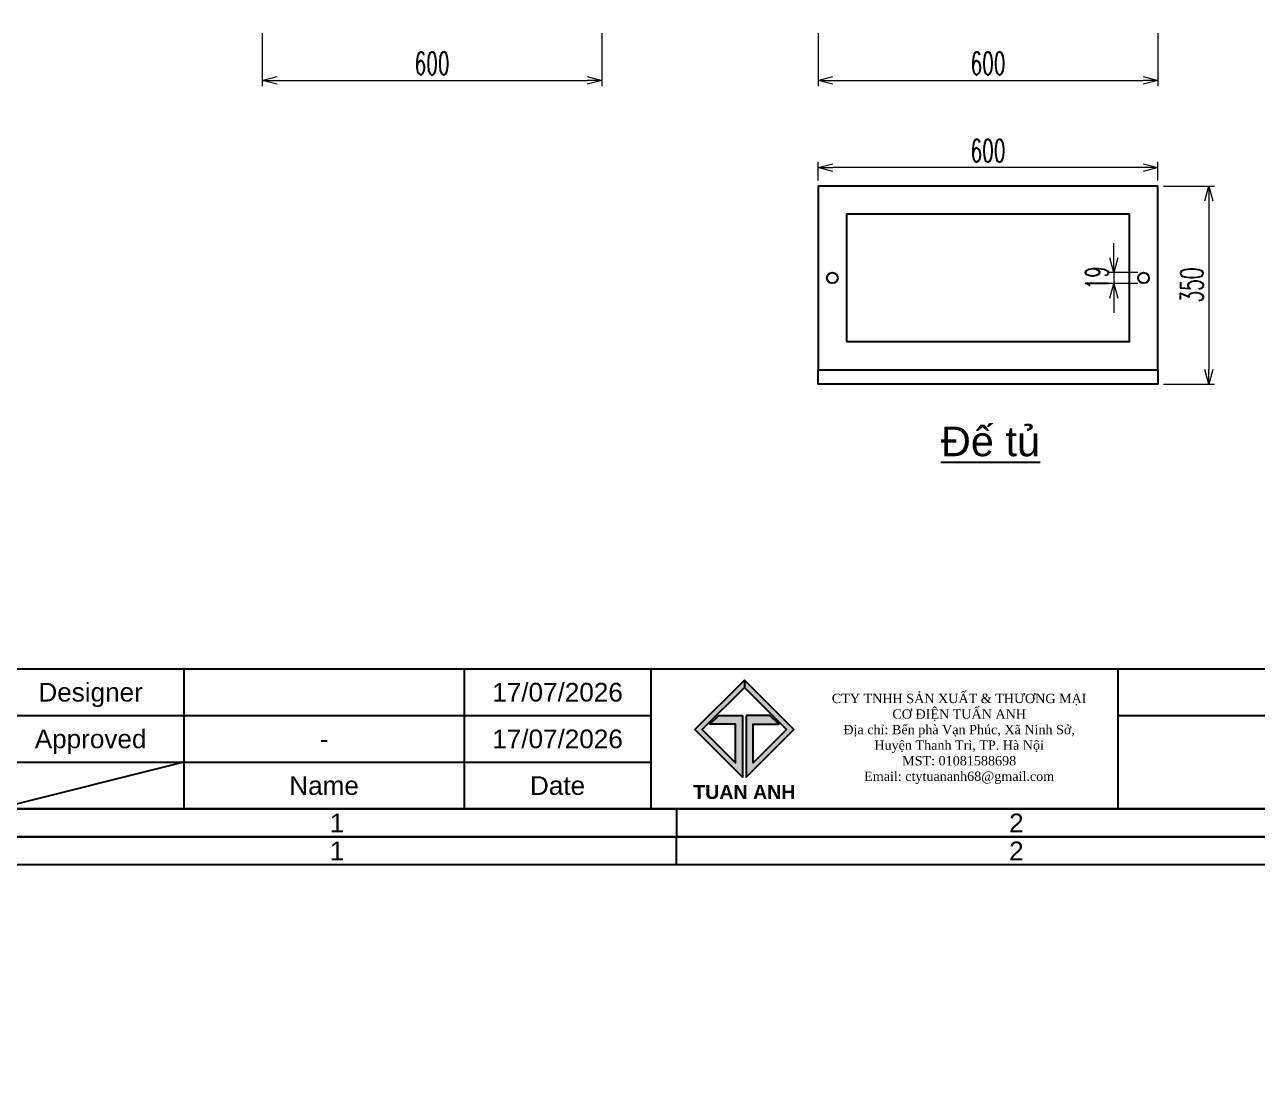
# Model space of a CAD drawing. Header units: millimetres. Extents: x -208796 to -83323, y 30910 to 103951.
# Drawn here: x -102827 to -100649, y 37397 to 39275 of the extents above; entities that cross this region are included whole.
import ezdxf
from ezdxf.enums import TextEntityAlignment as Align

# ---------------------------------------------------------------- set-up
doc = ezdxf.new("R2010")
doc.units = ezdxf.units.MM
doc.header["$LTSCALE"] = 3
for name, color, linetype in [('0 Text 1', 2, 'Continuous'), ('@.TEXT', 7, 'Continuous'), ('@.VISIBLE', 7, 'Continuous')]:
    doc.layers.add(name, color=color, linetype=linetype)
doc.styles.add('@Arial', font='arial.ttf')
doc.styles.add('Ann_w01', font='romans.shx', dxfattribs={"width": 0.6, "bigfont": 'chineset.shx'})
doc.styles.add('Arial', font='arial.ttf')
doc.dimstyles.new('Dim 01_SC20', dxfattribs={"dimscale": 20, "dimtxt": 2, "dimasz": 1.3, "dimexe": 0.5, "dimexo": 0.5, "dimgap": 0.5, "dimtad": 1, "dimdec": 1, "dimzin": 12, "dimdsep": 46, "dimtxsty": 'Ann_w01', "dimblk": 'OPEN30', "dimcen": 1.5, "dimclrd": 6, "dimclre": 6, "dimclrt": 3, "dimadec": 1, "dimazin": 3, "dimtm": 1e-09, "dimtfac": 1, "dimtdec": 1, "dimtix": 1, "dimtmove": 0, "dimatfit": 3, "dimldrblk": 'OPEN30', "dimfxl": 0, "dimtolj": 1, "dimlwd": 20, "dimlwe": 20, "dimarcsym": 0})

# ---------------------------------------------------------------- blocks, each defined once
blk = doc.blocks.new('A$C4dbb82d6')
at = {"layer": '@.VISIBLE'}
h = blk.add_hatch(color=30, dxfattribs=at)
h.dxf.hatch_style = 1
h.paths.add_polyline_path([(0.214, 4.973), (3.625, 1.562), (3.625, 5.973), (1.922, 5.973), (1.297, 5.348), (3.125, 5.348), (3.125, 2.593), (0.745, 4.973), (3.75, 7.978), (3.75, 8.509)])
h = blk.add_hatch(color=150, dxfattribs=at)
h.dxf.hatch_style = 1
h.paths.add_polyline_path([(6.755, 4.973), (4.375, 2.593), (4.375, 5.348), (6.203, 5.348), (5.578, 5.973), (3.875, 5.973), (3.875, 1.562), (7.286, 4.973), (3.75, 8.509), (3.75, 7.978)])
at = {"layer": '@.VISIBLE', "color": 30}
blk.add_lwpolyline([(3.625, 5.973), (3.625, 1.562), (0.214, 4.973), (3.75, 8.509), (3.75, 7.978), (0.745, 4.973), (3.125, 2.593), (3.125, 5.348), (1.297, 5.348), (1.922, 5.973)], close=True, dxfattribs=at)
at = {"layer": '@.VISIBLE', "color": 150}
blk.add_lwpolyline([(3.875, 5.973), (3.875, 1.562), (7.286, 4.973), (3.75, 8.509), (3.75, 7.978), (6.755, 4.973), (4.375, 2.593), (4.375, 5.348), (6.203, 5.348), (5.578, 5.973)], close=True, dxfattribs=at)
at = {"layer": '@.VISIBLE', "color": 30, "insert": (3.75, 0.509), "char_height": 1, "attachment_point": 5, "style": 'Ann_w01'}
blk.add_mtext_dynamic_manual_height_columns('{\\fArial|b1|i0|c0|p34;\\W1;TUAN ANH}', width=7.5, gutter_width=49.599, heights=[0], dxfattribs=at)
blk = doc.blocks.new('KHUNG BAN VE (Made by Tung)')
at = {"layer": '@.VISIBLE', "color": 8}
for p, q in [((75.75, 207), (75.75, 210)), ((23, 18), (23, 3)), ((53, 18), (53, 3)), ((73, 18), (73, 3)), ((123, 18), (123, 3)), ((3, 13), (73, 13)), ((123, 13), (294, 13)), ((3, 8), (73, 8)), ((23, 8), (3, 3)), ((75.75, 3), (75.75, 0))]:
    blk.add_line(p, q, dxfattribs=at)
for points in [[(0, 0), (297, 0), (297, 210), (0, 210)], [(3, 3), (294, 3), (294, 207), (3, 207)], [(3, 18), (294, 18), (294, 3), (3, 3)]]:
    blk.add_lwpolyline(points, close=True, dxfattribs=at)
at = {"xscale": 1.5, "yscale": 1.5, "zscale": 1.5}
blk.add_blockref('A$C4dbb82d6', (77.375, 4.041), dxfattribs=at)
at = {"layer": '@.TEXT', "color": 1, "style": 'Arial'}
for s, p in [('1', (39.375, 208.5)), ('2', (112.125, 208.5)), ('17/07/2026', (63, 15.5)), ('17/07/2026', (63, 10.5)), ('1', (39.375, 1.5)), ('2', (112.125, 1.5))]:
    blk.add_text(s, height=2, dxfattribs=at).set_placement(p, align=Align.MIDDLE_CENTER)
at = {"layer": '@.TEXT', "color": 2, "style": 'Arial'}
for s, p in [('Designer', (13, 15.5)), ('Approved', (13, 10.5)), ('Name', (38, 5.5)), ('Date', (63, 5.5))]:
    blk.add_text(s, height=2, dxfattribs=at).set_placement(p, align=Align.MIDDLE_CENTER)
at = {"layer": '@.TEXT', "color": 1, "style": 'Arial'}
for tag, height, p in [('DESIGNER_NAME', 2, (38, 15.5)), ('PROJECT_CODE', 2, (258.5, 15.5)), ('SCALE', 2, (289, 15.5)), ('APPROVED_NAME', 2, (38, 10.5)), ('CUSTOMER_NAME', 2, (258.5, 10.5)), ('PAGE', 2, (289, 10.5)), ('DRAWING_NAME', 4, (173, 8)), ('TOTAL', 2, (289, 5.5))]:
    blk.add_attdef(tag, text='', height=height, dxfattribs=at).set_placement(p, align=Align.MIDDLE_CENTER)
at = {"layer": '@.VISIBLE', "color": 30, "insert": (106, 10.5), "char_height": 1, "attachment_point": 5, "style": 'Ann_w01'}
blk.add_mtext_dynamic_manual_height_columns('{\\fTimes New Roman|b0|i0|c0|p18;\\W1;CTY TNHH SẢN XUẤT & THƯƠNG MẠI CƠ ĐIỆN TUẤN ANH\\PĐịa chỉ: Bến phà Vạn Phúc, Xã Ninh Sở, Huyện Thanh Trì, TP. Hà Nội\\PMST: 01081588698\\PEmail: ctytuananh68@gmail.com}', width=28.70976, gutter_width=99.197, heights=[0], dxfattribs=at)
blk = doc.blocks.new('_Open30')
at = {"color": 0, "linetype": 'ByBlock', "lineweight": -2}
for p, q in [((-1, 0.268), (0, 0)), ((0, 0), (-1, -0.268)), ((0, 0), (-1, 0))]:
    blk.add_line(p, q, dxfattribs=at)
blk = doc.blocks.new('*D160')
at = {"color": 6, "lineweight": 20}
for p, q in [((-100815, 38990.2), (-100724.7, 38990.2)), ((-100734.7, 38964.2), (-100734.7, 38666.2)), ((-100815, 38640.2), (-100724.7, 38640.2))]:
    blk.add_line(p, q, dxfattribs=at)
at = {"layer": 'Defpoints', "color": 0}
for p in [(-100825, 38990.2), (-100825, 38640.2), (-100734.7, 38640.2)]:
    blk.add_point(p, dxfattribs=at)
at = {"color": 6, "lineweight": 20, "xscale": 26, "yscale": 26, "zscale": 26}
for p, rotation in [((-100734.7, 38990.2), 90), ((-100734.7, 38640.2), 270)]:
    blk.add_blockref('_Open30', p, dxfattribs=dict(at, rotation=rotation))
at = {"color": 3, "insert": (-100764.7, 38815.2), "char_height": 40, "attachment_point": 5, "rotation": 90, "style": 'Ann_w01'}
blk.add_mtext('\\A1;350', dxfattribs=at)
blk = doc.blocks.new('*D161')
at = {"color": 6, "lineweight": 20}
for p, q in [((-100902.6, 38863.2), (-100902.6, 38889.2)), ((-100860, 38837.2), (-100912.6, 38837.2)), ((-100902.6, 38837.2), (-100902.6, 38818.2)), ((-100860, 38818.2), (-100912.6, 38818.2)), ((-100902.6, 38792.2), (-100902.6, 38766.2))]:
    blk.add_line(p, q, dxfattribs=at)
at = {"layer": 'Defpoints', "color": 0}
for p in [(-100850, 38837.2), (-100902.6, 38818.2), (-100850, 38818.2)]:
    blk.add_point(p, dxfattribs=at)
at = {"color": 6, "lineweight": 20, "xscale": 26, "yscale": 26, "zscale": 26}
for p, rotation in [((-100902.6, 38837.2), 270), ((-100902.6, 38818.2), 90)]:
    blk.add_blockref('_Open30', p, dxfattribs=dict(at, rotation=rotation))
at = {"color": 3, "insert": (-100932.6, 38827.7), "char_height": 40, "attachment_point": 5, "rotation": 90, "style": 'Ann_w01'}
blk.add_mtext('\\A1;19', dxfattribs=at)
blk = doc.blocks.new('*D162')
at = {"color": 6, "lineweight": 20}
for p, q in [((-101425, 39000.2), (-101425, 39032.7)), ((-100825, 39000.2), (-100825, 39032.7)), ((-100851, 39022.7), (-101399, 39022.7))]:
    blk.add_line(p, q, dxfattribs=at)
at = {"layer": 'Defpoints', "color": 0}
for p in [(-101425, 39022.7), (-101425, 38990.2), (-100825, 38990.2)]:
    blk.add_point(p, dxfattribs=at)
at = {"color": 6, "lineweight": 20, "xscale": 26, "yscale": 26, "zscale": 26, "rotation": 180}
blk.add_blockref('_Open30', (-101425, 39022.7), dxfattribs=at)
at = {"color": 6, "lineweight": 20, "xscale": 26, "yscale": 26, "zscale": 26}
blk.add_blockref('_Open30', (-100825, 39022.7), dxfattribs=at)
at = {"color": 3, "insert": (-101125, 39052.7), "char_height": 40, "attachment_point": 5, "style": 'Ann_w01'}
blk.add_mtext('\\A1;600', dxfattribs=at)
blk = doc.blocks.new('*D178')
at = {"layer": '@.VISIBLE', "color": 6, "lineweight": 20}
for p, q in [((-102407, 39260.4), (-102407, 39166.9)), ((-101807, 39260.4), (-101807, 39166.9)), ((-102381, 39176.9), (-101833, 39176.9))]:
    blk.add_line(p, q, dxfattribs=at)
at = {"layer": 'Defpoints', "color": 0}
for p in [(-102407, 39270.4), (-101807, 39270.4), (-101807, 39176.9)]:
    blk.add_point(p, dxfattribs=at)
at = {"layer": '@.VISIBLE', "color": 6, "lineweight": 20, "xscale": 26, "yscale": 26, "zscale": 26, "rotation": 180}
blk.add_blockref('_Open30', (-102407, 39176.9), dxfattribs=at)
at = {"layer": '@.VISIBLE', "color": 6, "lineweight": 20, "xscale": 26, "yscale": 26, "zscale": 26}
blk.add_blockref('_Open30', (-101807, 39176.9), dxfattribs=at)
at = {"layer": '@.VISIBLE', "color": 3, "insert": (-102107, 39206.9), "char_height": 40, "attachment_point": 5, "style": 'Ann_w01'}
blk.add_mtext('\\A1;600', dxfattribs=at)
blk = doc.blocks.new('*D170')
at = {"layer": '@.VISIBLE', "color": 6, "lineweight": 20}
for p, q in [((-101425, 39260.4), (-101425, 39166.9)), ((-100825, 39260.4), (-100825, 39166.9)), ((-101399, 39176.9), (-100851, 39176.9))]:
    blk.add_line(p, q, dxfattribs=at)
at = {"layer": 'Defpoints', "color": 0}
for p in [(-101425, 39270.4), (-100825, 39270.4), (-100825, 39176.9)]:
    blk.add_point(p, dxfattribs=at)
at = {"layer": '@.VISIBLE', "color": 6, "lineweight": 20, "xscale": 26, "yscale": 26, "zscale": 26, "rotation": 180}
blk.add_blockref('_Open30', (-101425, 39176.9), dxfattribs=at)
at = {"layer": '@.VISIBLE', "color": 6, "lineweight": 20, "xscale": 26, "yscale": 26, "zscale": 26}
blk.add_blockref('_Open30', (-100825, 39176.9), dxfattribs=at)
at = {"layer": '@.VISIBLE', "color": 3, "insert": (-101125, 39206.9), "char_height": 40, "attachment_point": 5, "style": 'Ann_w01'}
blk.add_mtext('\\A1;600', dxfattribs=at)

msp = doc.modelspace()

# ---------------------------------------------------------------- linework, layer by layer
for points in [[(-101424.99, 38665.21), (-100824.99, 38665.21), (-100824.99, 38990.21), (-101424.99, 38990.21)], [(-101374.99, 38715.21), (-100874.99, 38715.21), (-100874.99, 38940.21), (-101374.99, 38940.21)], [(-101424.99, 38665.21), (-100824.99, 38665.21), (-100824.99, 38640.21), (-101424.99, 38640.21)]]:
    msp.add_lwpolyline(points, close=True)
for centre in [(-101399.99, 38827.71), (-100849.99, 38827.71)]:
    msp.add_circle(centre, 9.5)

# ---------------------------------------------------------------- block references
at = {"layer": '@.VISIBLE'}
ref = msp.add_blockref('KHUNG BAN VE (Made by Tung)', (-102924.88, 37839.83), dxfattribs=dict(at, xscale=16.5, yscale=16.5, zscale=16.5))
ref.add_attrib('APPROVED_NAME', '-', dxfattribs={"layer": '@.TEXT', "color": 1, "height": 33, "style": 'Arial'}).set_placement((-102297.88, 38013.08), align=Align.MIDDLE_CENTER)
at = {"layer": '@.VISIBLE', "xscale": 16.5, "yscale": 16.5, "zscale": 16.5}
msp.add_blockref('KHUNG BAN VE (Made by Tung)', (-102924.88, 34374.83), dxfattribs=at)

# ---------------------------------------------------------------- texts
at = {"layer": '0 Text 1', "style": '@Arial'}
msp.add_text('%%UĐế tủ', height=52.5, dxfattribs=at).set_placement((-101032.89, 38538.92), align=Align.MIDDLE_RIGHT)

# ---------------------------------------------------------------- dimensions: what is measured, and where the dimension line sits
dim = msp.add_linear_dim(base=(-101424.99, 39022.74), p1=(-100824.99, 38990.21), p2=(-101424.99, 38990.21), dimstyle='Dim 01_SC20')
dim.commit()
dim.dimension.update_dxf_attribs({"geometry": '*D162', "text_midpoint": (-101124.99, 39052.74)})
for base, p1, p2, picture, middle in [((-100734.67, 38640.21), (-100824.99, 38990.21), (-100824.99, 38640.21), '*D160', (-100764.67, 38815.21)), ((-100902.58, 38818.21), (-100849.99, 38837.21), (-100849.99, 38818.21), '*D161', (-100932.58, 38827.71))]:
    dim = msp.add_linear_dim(base=base, p1=p1, p2=p2, angle=90, dimstyle='Dim 01_SC20')
    dim.commit()
    dim.dimension.update_dxf_attribs({"geometry": picture, "text_midpoint": middle})
at = {"layer": '@.VISIBLE'}
for base, p1, p2, picture, middle in [((-101806.98, 39176.86), (-102406.98, 39270.41), (-101806.98, 39270.41), '*D178', (-102106.98, 39206.86)), ((-100824.99, 39176.86), (-101424.99, 39270.41), (-100824.99, 39270.41), '*D170', (-101124.99, 39206.86))]:
    dim = msp.add_linear_dim(base=base, p1=p1, p2=p2, dimstyle='Dim 01_SC20', dxfattribs=at)
    dim.commit()
    dim.dimension.update_dxf_attribs({"geometry": picture, "text_midpoint": middle})

doc.saveas('drawing.dxf')
